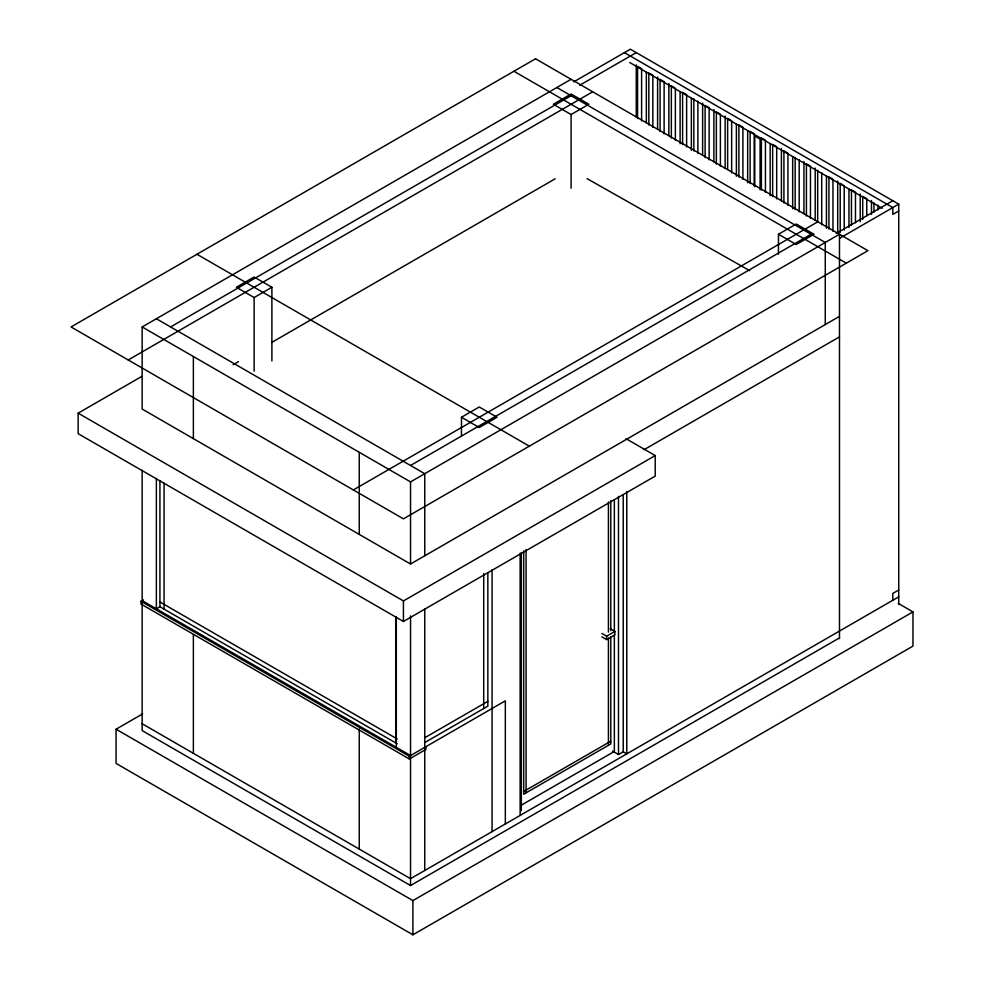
<?xml version="1.0" encoding="UTF-8"?>
<svg xmlns="http://www.w3.org/2000/svg" width="984" height="984" viewBox="0 0 984 984"><rect width="100%" height="100%" fill="white"/><g stroke="black" fill="none" stroke-linecap="round" stroke-linejoin="round"><path stroke-width="1.48" d="M839.487 316.356L410.537 564.004L142.151 409.049L142.151 326.959L571.089 79.298M573.733 81.881L630.338 49.2L898.736 204.155L898.736 604.447M579.65 85.3L636.267 52.619M170.589 326.959L571.089 95.719M128.227 359.959L592.725 91.783M271.892 287.279L254.118 277.008L236.345 287.279L254.118 297.537L271.892 287.279L271.892 360.943M571.089 114.538L588.875 104.267L571.089 94.009L553.316 104.267L571.089 114.538L571.089 188.202M626.021 438.704L655.221 455.567L655.221 476.096L403.428 621.47L78.154 433.673L78.154 413.157L141.77 376.429M233.122 364.732L238.448 361.657M271.707 342.457L555.124 178.83M425.937 746.659L425.937 749.402L409.356 758.984L140.958 604.028L140.958 601.286L143.516 599.809M461.484 417.253L479.257 406.995L497.031 417.253L479.257 427.523L461.484 417.253L461.484 435.678M778.455 234.253L796.228 223.995L814.014 234.253L796.228 244.512L778.455 234.253L778.455 254.204M353.367 489.946L817.864 221.769M160.244 606.574L156.37 608.813L156.37 478.384M410.537 465.481L811.05 234.253M836.191 233.417L892.808 200.736M142.151 326.959L410.537 481.902L839.487 234.253L839.487 638.653M839.487 238.362L898.736 204.155M898.736 210.994L892.808 214.414L892.808 207.575L624.422 52.619M898.306 603.438L912.955 611.9L912.955 646.107L412.911 934.8L116.075 763.424L116.075 729.218L142.68 713.867M644.065 449.7L839.487 336.872M78.154 413.157L403.428 600.941L655.221 455.567M424.559 737.877L487.855 701.346M601.9 633.438L606.648 636.181L614.938 631.396L614.938 634.815L606.648 639.6L601.9 636.857M424.559 742.674L487.855 706.131L487.855 572.626M140.958 601.286L409.356 756.241L505.333 700.829L505.333 823.977M523.697 791.48L610.793 741.198M521.606 804.998L614.348 751.456L614.348 634.901M898.736 590.006L892.808 593.426L892.808 600.265M612.565 751.112L618.493 754.531L623.229 751.801L623.229 495.198M898.736 596.845L410.537 878.7L142.151 723.744M142.151 470.168L142.151 730.595L410.537 885.538L839.487 637.89M116.075 729.218L412.911 900.594L912.955 611.9M587.091 178.657L749.722 270.674M649.834 73.456L651.851 74.612M674.36 87.613L671.346 85.866L671.346 138.043M706.118 105.952L709.144 107.686L709.144 159.863M717.373 112.447L720.399 114.193L720.399 166.357M730.645 120.11L727.631 118.363L727.631 169.002M762.403 138.449L765.429 140.183L765.429 192.36M773.658 144.943L776.684 146.69L776.684 198.854M786.929 152.606L783.916 150.859L783.916 203.036M843.214 185.103L840.201 183.356L840.201 232.458M852.464 190.441L855.477 192.175L855.477 222.876M629.735 62.533L882.181 208.276M556.87 87.515L825.269 242.47L825.269 324.56M513.919 71.266L846.301 263.159M196.948 254.266L529.331 446.158M156.37 318.742L424.756 473.698L424.756 555.788M610.203 628.653L614.938 631.396M622.909 751.616L626.783 753.855L626.783 491.852M159.925 601.974L397.216 738.972M397.216 743.769L159.925 606.759L159.925 480.93M142.151 600.609L410.537 755.552M877.999 205.176L877.999 209.789M873.964 202.852L873.964 212.064M871.48 200.552L871.48 214.352M866.744 215.558L866.744 198.682L862.71 196.357L862.71 219.37M860.225 194.045L860.225 221.671M851.455 189.85L851.455 225.151M848.958 189.088L848.958 227.439M844.223 185.681L844.223 230.182M837.704 181.044L837.704 233.22M832.968 231.351L832.968 179.186L828.934 176.862L828.934 229.026M826.449 176.087L826.449 228.251M821.714 172.68L821.714 224.856M817.679 170.355L817.679 222.532M815.195 168.055L815.195 220.219M810.459 218.362L810.459 166.185L806.425 163.861L806.425 216.025M803.94 161.548L803.94 213.725M799.192 159.691L799.192 211.855M795.17 157.354L795.17 209.53M792.673 156.591L792.673 208.756M787.938 153.184L787.938 205.361M781.419 148.559L781.419 200.724M772.649 144.365L772.649 196.529M770.164 143.59L770.164 195.755M761.395 137.858L761.395 190.035M760.091 189.801L760.091 139.162L754.765 136.087L754.765 186.714M754.174 185.865L754.174 133.689L750.14 131.364L750.14 183.528M747.655 130.589L747.655 182.766M742.908 179.359L742.908 127.194L738.886 124.87L738.886 177.034M736.389 124.095L736.389 176.259M731.653 120.688L731.653 172.864M725.134 116.063L725.134 168.227M716.364 111.868L716.364 164.033M713.88 109.556L713.88 161.733M705.11 105.362L705.11 157.538M702.625 103.062L702.625 155.226M697.89 101.192L697.89 153.369M693.855 98.867L693.855 151.044M691.371 98.093L691.371 150.269M686.623 146.862L686.623 94.698L682.601 92.373L682.601 144.537M680.104 91.598L680.104 143.762M675.368 88.191L675.368 140.368M668.849 83.566L668.849 135.73M664.114 133.861L664.114 81.697L660.079 79.372L660.079 131.536M657.595 77.059L657.595 129.236M652.859 75.202L652.859 127.366M648.825 72.865L648.825 125.042M646.34 72.103L646.34 122.729M641.605 120.872L641.605 68.695L637.571 66.371L637.571 118.547M636.267 64.895L636.267 117.047M618.493 496.391L618.493 754.531M614.348 499.933L614.348 631.826M610.793 500.635L610.793 630.695M610.793 636.82L610.793 743.929L523.697 794.211L523.697 550.917M608.419 502L608.419 632.06M608.419 638.186L608.419 745.294M606.648 636.181L606.648 639.6M526.071 549.539L526.071 792.846M521.323 552.491L521.323 810.631M520.142 553.414L520.142 815.416M492.062 569.638L492.062 831.64M483.71 573.487L483.71 708.529M424.756 609.059L424.756 870.496M412.911 900.594L412.911 934.8M410.537 481.902L410.537 564.004M410.537 615.923L410.537 885.538M409.356 756.241L409.356 758.984M403.428 600.941L403.428 621.47M396.318 616.919L396.318 747.348M395.728 617.079L395.728 742.908M359.258 452.332L359.258 534.423M359.258 729.021L359.258 849.13M254.118 297.537L254.118 371.202M193.368 356.552L193.368 438.655M193.368 634.766L193.368 753.35M164.07 483.328L164.07 609.158M535.542 58.782L71.045 326.959L403.428 518.851L867.925 250.674L535.542 58.782"/></g></svg>
